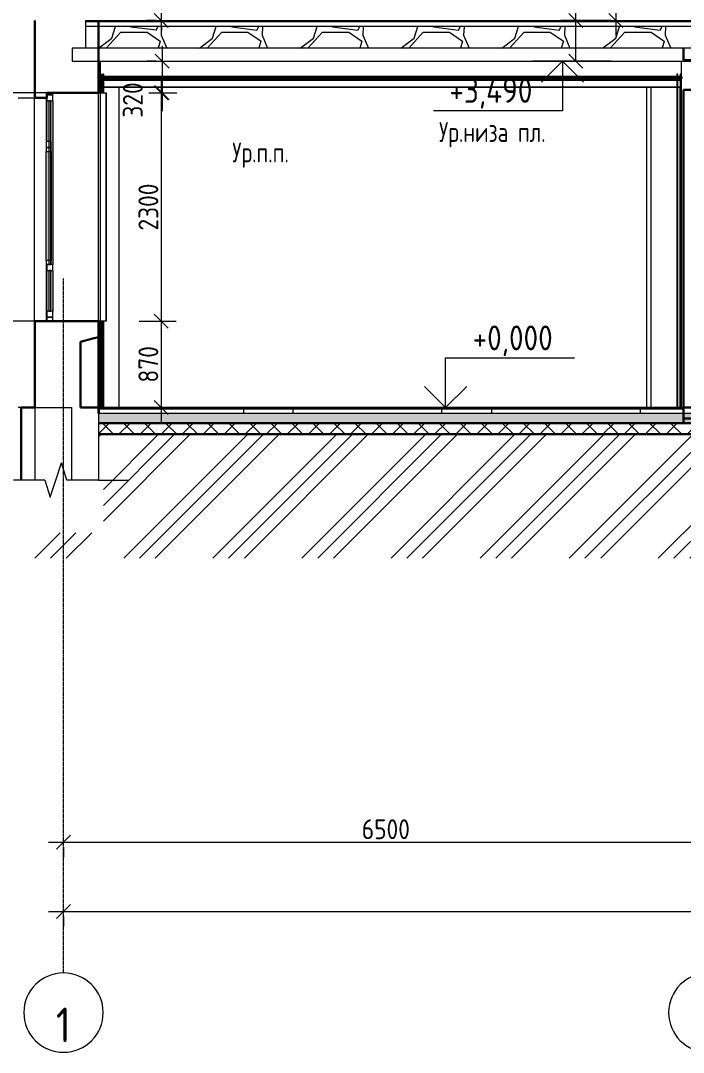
# Model space of a CAD drawing. Header units: millimetres. Extents: x -3929 to 624051, y 52832 to 514950.
# Drawn here: x 549916 to 556597, y 106248 to 116645 of the extents above; entities that cross this region are included whole.
import ezdxf

# ---------------------------------------------------------------- set-up
doc = ezdxf.new("R2010")
doc.units = ezdxf.units.MM
doc.linetypes.add('ADSK_Линия сетки', pattern=[25, 20, -2.5, 0, -2.5])
for name, color, linetype, lineweight in [('_ Окна', 7, 'Continuous', 9), ('Аннотация', 7, 'Continuous', 18), ('Каркас', 7, 'Continuous', 18), ('Окна', 7, 'Continuous', 9), ('Оси', 253, 'Continuous', 9), ('Отметки', 7, 'Continuous', 9), ('Перекрытие', 7, 'Continuous', 18), ('Потолки', 7, 'Continuous', 9), ('Размеры', 7, 'Continuous', 9), ('Стены внутренние', 7, 'Continuous', 18), ('Стены наружные', 7, 'Continuous', 18), ('Стены несущие', 7, 'Continuous', 30), ('Стены отделка', 7, 'Continuous', 30), ('Стены штриховка', 7, 'Continuous', 9), ('Узлы', 7, 'Continuous', 18), ('ШТРИХОВКА', 252, 'Continuous', 15)]:
    doc.layers.add(name, color=color, linetype=linetype, lineweight=lineweight)
doc.layers.add('Линии', color=7, linetype='Continuous', lineweight=9, true_color=0x00a600)
doc.styles.add('GOST Common', font='GOST_Common.ttf', dxfattribs={"width": 0.9, "height": 350})
doc.styles.add('GOST Common_1', font='GOST_Common.ttf', dxfattribs={"width": 0.9, "height": 250})
doc.styles.add('GOST Common_3', font='GOST_Common.ttf', dxfattribs={"width": 0.8, "height": 350})
doc.styles.add('GOST Common_4', font='GOST_Common.ttf', dxfattribs={"width": 0.9, "height": 200})
doc.dimstyles.new('ADSK_Основной_2_мм', dxfattribs={"dimscale": 304.8, "dimtxt": 201.142999, "dimasz": 0.463911, "dimexe": 0.492126, "dimexo": 0.492126, "dimgap": 0.098425, "dimtad": 1, "dimrnd": 0.01, "dimdsep": 46, "dimtxsty": 'GOST Common_4', "dimblk1": 'OBLIQUE', "dimblk2": 'OBLIQUE', "dimsah": 1, "dimcen": 0.09, "dimdle": 0.492126, "dimazin": 2, "dimtfac": 1, "dimtdec": 4, "dimtix": 1, "dimtmove": 0, "dimatfit": 3, "dimfxl": 1, "dimtvp": 1, "dimtolj": 1, "dimtzin": 0, "dimlwd": 20, "dimlwe": 20, "dimarcsym": 2})
doc.dimstyles.new('ADSK_Основной_2_мм_1', dxfattribs={"dimscale": 304.8, "dimtxt": 201.142999, "dimasz": 0.463911, "dimexe": 0.492126, "dimexo": 0.492126, "dimgap": 0.098425, "dimtad": 1, "dimrnd": 0.01, "dimdsep": 46, "dimtxsty": 'GOST Common_4', "dimblk1": 'OBLIQUE', "dimblk2": 'OBLIQUE', "dimsah": 1, "dimcen": 0.09, "dimdle": 0.492126, "dimazin": 2, "dimtfac": 1, "dimtdec": 4, "dimtix": 1, "dimtmove": 1, "dimatfit": 3, "dimfxl": 1, "dimtvp": 1, "dimtolj": 1, "dimtzin": 0, "dimlwd": 20, "dimlwe": 20, "dimarcsym": 2})
pattern_1 = [(0, (580790.93, 121145.93), (406.4, 101.6), [33.528, -271.272, 33.528, -271.272, -1625.6]), (0, (580790.93, 121145.93), (406.4, 101.6), [-609.6, 33.528, -576.072, 33.528, -271.272, -711.2]), (0, (580790.93, 121145.93), (406.4, 101.6), [-1524, 33.528, -169.672, 33.528, -474.472]), (120, (580943.33, 121196.73), (-291.18818, 301.15272), [33.528, -271.272, 33.528, -271.272, -1625.6]), (120, (580943.33, 121196.73), (-291.18818, 301.15272), [-609.6, 33.528, -576.072, 33.528, -271.272, -711.2]), (120, (580943.33, 121196.73), (-291.18818, 301.15272), [-1524, 33.528, -169.672, 33.528, -474.472]), (240, (580994.13, 121399.93), (-115.21182, -402.75272), [33.528, -271.272, 33.528, -271.272, -1625.6]), (240, (580994.13, 121399.93), (-115.21182, -402.75272), [-609.6, 33.528, -576.072, 33.528, -271.272, -711.2]), (240, (580994.13, 121399.93), (-115.21182, -402.75272), [-1524, 33.528, -169.672, 33.528, -474.472])]

# ---------------------------------------------------------------- blocks, each defined once
blk = doc.blocks.new('окно трехпол с фрамугой - 1800 и 1820х2300_h___нов_ ок15-V320-Разрез 1-1')
at = {"layer": 'Окна', "true_color": 0x383e42}
h = blk.add_hatch(color=250, dxfattribs=at)
h.paths.add_polyline_path([(-6668, 910), (-6669, 1440), (-6671, 1440), (-6671, 910)])
h.paths.add_polyline_path([(-6669, 970), (-6671, 970), (-6671, 1380), (-6669, 1380), (-6669, 1045)])
h.paths.add_polyline_path([(-6668, 2680), (-6668, 3120), (-6671, 3120), (-6671, 3090), (-6669, 3090), (-6668, 2680)])
h = blk.add_hatch(color=250, dxfattribs=at)
h.paths.add_polyline_path([(-6669, 970), (-6669, 1380), (-6671, 1380), (-6671, 970)])
h.paths.add_polyline_path([(-6669, 2680), (-6669, 3090), (-6671, 3090), (-6671, 2680)])
h = blk.add_hatch(color=250, dxfattribs=at)
h.paths.add_polyline_path([(-6668, 970), (-6648, 970), (-6648, 1380), (-6668, 1380), (-6668, 970)])
h.paths.add_polyline_path([(-6628, 970), (-6608, 970), (-6608, 1380), (-6628, 1380), (-6628, 1045)])
h.paths.add_polyline_path([(-6623, 1440), (-6608, 1440), (-6608, 3090), (-6628, 3090), (-6628, 2680), (-6623, 2680), (-6623, 2620), (-6623, 2619), (-6623, 1480)])
h.paths.add_polyline_path([(-6648, 2619), (-6648, 2620), (-6651, 2619)])
h.paths.add_polyline_path([(-6653, 2680), (-6648, 2680), (-6648, 3090), (-6668, 3090), (-6668, 2680), (-6660, 2680)])
blk.add_hatch(color=250, dxfattribs=at).paths.add_polyline_path([(-6671, 870), (-6668, 870), (-6668, 910), (-6671, 910), (-6671, 907)])
at = {"layer": '_ Окна'}
for p, q in [((-6608, 3170), (-6668, 3170)), ((-6668, 3170), (-6668, 3150)), ((-6668, 3150), (-6608, 3150)), ((-6608, 3150), (-6608, 3170)), ((-6628, 3090), (-6648, 3090)), ((-6648, 3090), (-6648, 1440)), ((-6628, 1440), (-6628, 3090)), ((-6648, 1440), (-6628, 1440)), ((-6628, 1380), (-6648, 1380)), ((-6648, 1380), (-6648, 970)), ((-6628, 970), (-6628, 1380)), ((-6648, 970), (-6628, 970)), ((-6608, 910), (-6668, 910)), ((-6668, 910), (-6668, 870)), ((-6668, 870), (-6608, 870)), ((-6608, 870), (-6608, 910))]:
    blk.add_line(p, q, dxfattribs=at)
at = {"layer": '_ Окна', "lineweight": 18}
for p, q in [((-6608, 3150), (-6668, 3150)), ((-6668, 3150), (-6668, 3090)), ((-6608, 3090), (-6608, 3150)), ((-6668, 3090), (-6608, 3090)), ((-6608, 1440), (-6668, 1440)), ((-6668, 1440), (-6668, 1380)), ((-6668, 1380), (-6608, 1380)), ((-6608, 1380), (-6608, 1440)), ((-6608, 970), (-6668, 970)), ((-6668, 970), (-6668, 910)), ((-6608, 910), (-6608, 970)), ((-6668, 910), (-6608, 910))]:
    blk.add_line(p, q, dxfattribs=at)
at = {"layer": 'Окна'}
for p, q in [((-6669, 3090), (-6671, 3090)), ((-6671, 3090), (-6671, 2680)), ((-6669, 2680), (-6669, 3090)), ((-6668, 3090), (-6668, 3090)), ((-6668, 2680), (-6668, 3090)), ((-6648, 3090), (-6648, 2680)), ((-6608, 3090), (-6608, 1440)), ((-6669, 1380), (-6671, 1380)), ((-6671, 1380), (-6671, 970)), ((-6669, 970), (-6669, 1380)), ((-6668, 970), (-6668, 1380)), ((-6668, 1380), (-6668, 1380)), ((-6648, 1380), (-6648, 970)), ((-6608, 1380), (-6608, 970)), ((-6671, 970), (-6669, 970)), ((-6668, 970), (-6668, 970)), ((-6668, 910), (-6671, 910)), ((-6668, 910), (-6671, 910))]:
    blk.add_line(p, q, dxfattribs=at)
blk = doc.blocks.new('Окна 132 - Окна 112-2566586-Разрез 1-1')
at = {"layer": 'Окна', "true_color": 0x383e42}
h = blk.add_hatch(color=250, dxfattribs=at)
h.paths.add_polyline_path([(-6660, 1480), (-6648, 1480), (-6648, 2579), (-6674, 2579), (-6674, 1480)])
h.paths.add_polyline_path([(-6628, 1480), (-6623, 1480), (-6623, 2579), (-6628, 2579), (-6628, 1618)])
at = {"layer": '_ Окна', "lineweight": 18}
for p, q in [((-6674, 2680), (-6674, 2620)), ((-6623, 2680), (-6674, 2680)), ((-6674, 2620), (-6623, 2620)), ((-6674, 2619), (-6674, 2579)), ((-6623, 2619), (-6674, 2619)), ((-6623, 2620), (-6623, 2680)), ((-6623, 2579), (-6623, 2619)), ((-6674, 2579), (-6623, 2579)), ((-6674, 1480), (-6674, 1440)), ((-6623, 1480), (-6674, 1480)), ((-6623, 1440), (-6623, 1480)), ((-6674, 1440), (-6623, 1440))]:
    blk.add_line(p, q, dxfattribs=at)
at = {"layer": 'Окна'}
for p, q in [((-6674, 1480), (-6674, 2579)), ((-6623, 2579), (-6623, 1480))]:
    blk.add_line(p, q, dxfattribs=at)
blk = doc.blocks.new('Ось сетки - Круг_Ø8 мм-8258-Разрез 1-1')
at = {"layer": 'Оси', "lineweight": 20}
for start, end in [(360, 180), (180, 360)]:
    blk.add_arc((0, -6098), 400, start, end, dxfattribs=at)
blk = doc.blocks.new('Высотные отметки - Стрелка вверх-12093-Разрез 1-1')
at = {"layer": 'Аннотация', "lineweight": 5}
for p, q in [((-8716, 340), (-10016, 340)), ((-8716, -160), (-8716, 340)), ((-8716, -160), (-8929, 52)), ((-8716, -160), (-8504, 52)), ((-8416, -160), (-9016, -160))]:
    blk.add_line(p, q, dxfattribs=at)
blk = doc.blocks.new('_Oblique')
at = {"color": 0, "linetype": 'ByBlock', "lineweight": -2}
blk.add_line((-0.5, -0.5), (0.5, 0.5), dxfattribs=at)
blk = doc.blocks.new('*D2816')
at = {"layer": 'Defpoints', "color": 0, "transparency": 16777216}
for p in [(551434, 116236), (551059, 115916), (551342, 115916)]:
    blk.add_point(p, dxfattribs=at)
at = {"layer": 'Размеры', "color": 0, "lineweight": 5, "transparency": 16777216}
for p, q in [((551342, 116386), (551342, 115916)), ((551284, 116236), (551192, 116236)), ((551209, 115916), (551492, 115916)), ((551342, 115916), (551342, 115731))]:
    blk.add_line(p, q, dxfattribs=at)
at = {"layer": 'Размеры', "color": 0, "lineweight": 5, "transparency": 16777216, "xscale": 141.4, "yscale": 141.4, "zscale": 141.4}
for p, rotation in [((551342, 116236), 90), ((551342, 115916), 270)]:
    blk.add_blockref('_Oblique', p, dxfattribs=dict(at, rotation=rotation))
at = {"layer": 'Размеры', "color": 0, "lineweight": 5, "transparency": 16777216, "insert": (550947, 115667), "char_height": 200, "width": 454.11, "attachment_point": 1, "rotation": 90, "line_spacing_factor": 1.022761, "style": 'GOST Common_4'}
blk.add_mtext('\\A1;320', dxfattribs=at)
blk = doc.blocks.new('*D2817')
at = {"layer": 'Defpoints', "color": 0, "transparency": 16777216}
for p in [(551059, 115916), (550961, 113616), (551334, 113616)]:
    blk.add_point(p, dxfattribs=at)
at = {"layer": 'Размеры', "color": 0, "lineweight": 5, "transparency": 16777216}
for p, q in [((551334, 116066), (551334, 113466)), ((551209, 115916), (551484, 115916)), ((551111, 113616), (551484, 113616))]:
    blk.add_line(p, q, dxfattribs=at)
at = {"layer": 'Размеры', "color": 0, "lineweight": 5, "transparency": 16777216, "xscale": 141.4, "yscale": 141.4, "zscale": 141.4}
for p, rotation in [((551334, 115916), 90), ((551334, 113616), 270)]:
    blk.add_blockref('_Oblique', p, dxfattribs=dict(at, rotation=rotation))
at = {"layer": 'Размеры', "color": 0, "lineweight": 5, "transparency": 16777216, "insert": (551204, 114766), "char_height": 200, "width": 605.47, "attachment_point": 5, "rotation": 90, "style": 'GOST Common_4'}
blk.add_mtext('\\A1;2300', dxfattribs=at)
blk = doc.blocks.new('*D2818')
at = {"layer": 'Defpoints', "color": 0, "transparency": 16777216}
for p in [(550961, 113616), (551334, 112746), (551434, 112746)]:
    blk.add_point(p, dxfattribs=at)
at = {"layer": 'Размеры', "color": 0, "lineweight": 5, "transparency": 16777216}
for p, q in [((551334, 113766), (551334, 112596)), ((551111, 113616), (551484, 113616)), ((551284, 112746), (551184, 112746))]:
    blk.add_line(p, q, dxfattribs=at)
at = {"layer": 'Размеры', "color": 0, "lineweight": 5, "transparency": 16777216, "xscale": 141.4, "yscale": 141.4, "zscale": 141.4}
for p, rotation in [((551334, 113616), 90), ((551334, 112746), 270)]:
    blk.add_blockref('_Oblique', p, dxfattribs=dict(at, rotation=rotation))
at = {"layer": 'Размеры', "color": 0, "lineweight": 5, "transparency": 16777216, "insert": (551204, 113181), "char_height": 200, "width": 454.11, "attachment_point": 5, "rotation": 90, "style": 'GOST Common_4'}
blk.add_mtext('\\A1;870', dxfattribs=at)
blk = doc.blocks.new('*D2821')
at = {"layer": 'Defpoints', "color": 0, "transparency": 16777216}
for p in [(551059, 117516), (551334, 116646), (551434, 116646)]:
    blk.add_point(p, dxfattribs=at)
at = {"layer": 'Размеры', "color": 0, "lineweight": 5, "transparency": 16777216}
for p, q in [((551334, 117666), (551334, 116496)), ((551209, 117516), (551484, 117516)), ((551284, 116646), (551184, 116646))]:
    blk.add_line(p, q, dxfattribs=at)
at = {"layer": 'Размеры', "color": 0, "lineweight": 5, "transparency": 16777216, "xscale": 141.4, "yscale": 141.4, "zscale": 141.4}
for p, rotation in [((551334, 117516), 90), ((551334, 116646), 270)]:
    blk.add_blockref('_Oblique', p, dxfattribs=dict(at, rotation=rotation))
at = {"layer": 'Размеры', "color": 0, "lineweight": 5, "transparency": 16777216, "insert": (551204, 117081), "char_height": 200, "width": 454.11, "attachment_point": 5, "rotation": 90, "style": 'GOST Common_4'}
blk.add_mtext('\\A1;870', dxfattribs=at)
blk = doc.blocks.new('Высотные отметки - Стрелка вниз-12094-Разрез 1-1')
at = {"layer": 'Аннотация', "lineweight": 5}
for p, q in [((-1156, 15420), (-1756, 15420)), ((-1456, 15420), (-1668, 15208)), ((-1456, 15420), (-1456, 14920)), ((-1456, 15420), (-1244, 15208)), ((-1456, 14920), (-2756, 14920))]:
    blk.add_line(p, q, dxfattribs=at)
blk = doc.blocks.new('*D2828')
at = {"layer": 'Defpoints', "color": 0, "transparency": 16777216}
for p in [(550348, 108466), (556848, 108466), (556848, 108366)]:
    blk.add_point(p, dxfattribs=at)
at = {"layer": 'Размеры', "color": 0, "lineweight": 5, "transparency": 16777216}
for p, q in [((550198, 108366), (556998, 108366)), ((550348, 108316), (550348, 108216)), ((556848, 108316), (556848, 108216))]:
    blk.add_line(p, q, dxfattribs=at)
at = {"layer": 'Размеры', "color": 0, "lineweight": 5, "transparency": 16777216, "xscale": 141.4, "yscale": 141.4, "zscale": 141.4, "rotation": 180}
blk.add_blockref('_Oblique', (550348, 108366), dxfattribs=at)
at = {"layer": 'Размеры', "color": 0, "lineweight": 5, "transparency": 16777216, "xscale": 141.4, "yscale": 141.4, "zscale": 141.4}
blk.add_blockref('_Oblique', (556848, 108366), dxfattribs=at)
at = {"layer": 'Размеры', "color": 0, "lineweight": 5, "transparency": 16777216, "insert": (553598, 108496), "char_height": 200, "width": 605.47, "attachment_point": 5, "style": 'GOST Common_4'}
blk.add_mtext('\\A1;6500', dxfattribs=at)
blk = doc.blocks.new('*D2839')
at = {"layer": 'Defpoints', "color": 0, "transparency": 16777216}
for p in [(550348, 107766), (612198, 107766), (612198, 107666)]:
    blk.add_point(p, dxfattribs=at)
at = {"layer": 'Размеры', "color": 0, "lineweight": 5, "transparency": 16777216}
for p, q in [((550198, 107666), (612348, 107666)), ((550348, 107616), (550348, 107516)), ((612198, 107616), (612198, 107516))]:
    blk.add_line(p, q, dxfattribs=at)
at = {"layer": 'Размеры', "color": 0, "lineweight": 5, "transparency": 16777216, "xscale": 141.4, "yscale": 141.4, "zscale": 141.4, "rotation": 180}
blk.add_blockref('_Oblique', (550348, 107666), dxfattribs=at)
at = {"layer": 'Размеры', "color": 0, "lineweight": 5, "transparency": 16777216, "xscale": 141.4, "yscale": 141.4, "zscale": 141.4}
blk.add_blockref('_Oblique', (612198, 107666), dxfattribs=at)
at = {"layer": 'Размеры', "color": 0, "lineweight": 5, "transparency": 16777216, "insert": (581273, 107796), "char_height": 200, "width": 711.84, "attachment_point": 5, "style": 'GOST Common_4'}
blk.add_mtext('\\A1;61850', dxfattribs=at)
blk = doc.blocks.new('*D2846')
at = {"layer": 'Defpoints', "color": 0, "transparency": 16777216}
for p in [(556016, 120216), (555916, 116646), (556016, 116646)]:
    blk.add_point(p, dxfattribs=at)
at = {"layer": 'Размеры', "color": 0, "lineweight": 5, "transparency": 16777216}
for p, q in [((555916, 120366), (555916, 116496)), ((555866, 120216), (555766, 120216)), ((555866, 116646), (555766, 116646))]:
    blk.add_line(p, q, dxfattribs=at)
at = {"layer": 'Размеры', "color": 0, "lineweight": 5, "transparency": 16777216, "xscale": 141.4, "yscale": 141.4, "zscale": 141.4}
for p, rotation in [((555916, 120216), 90), ((555916, 116646), 270)]:
    blk.add_blockref('_Oblique', p, dxfattribs=dict(at, rotation=rotation))
at = {"layer": 'Размеры', "color": 0, "lineweight": 5, "transparency": 16777216, "insert": (555786, 118431), "char_height": 200, "width": 605.47, "attachment_point": 5, "rotation": 90, "style": 'GOST Common_4'}
blk.add_mtext('\\A1;3570', dxfattribs=at)
blk = doc.blocks.new('*D2847')
at = {"layer": 'Defpoints', "color": 0, "transparency": 16777216}
for p in [(556016, 116646), (555513, 116236), (556016, 116236)]:
    blk.add_point(p, dxfattribs=at)
at = {"layer": 'Размеры', "color": 0, "lineweight": 5, "transparency": 16777216}
for p, q in [((555513, 116646), (555513, 117005)), ((555513, 116236), (555513, 116796)), ((555866, 116646), (555363, 116646)), ((555866, 116236), (555363, 116236))]:
    blk.add_line(p, q, dxfattribs=at)
at = {"layer": 'Размеры', "color": 0, "lineweight": 5, "transparency": 16777216, "xscale": 141.4, "yscale": 141.4, "zscale": 141.4}
for p, rotation in [((555513, 116646), 90), ((555513, 116236), 270)]:
    blk.add_blockref('_Oblique', p, dxfattribs=dict(at, rotation=rotation))
at = {"layer": 'Размеры', "color": 0, "lineweight": 5, "transparency": 16777216, "insert": (555624, 116953), "char_height": 200, "width": 429.56, "attachment_point": 1, "rotation": 90, "line_spacing_factor": 1.022761, "style": 'GOST Common_4'}
blk.add_mtext('\\A1;410', dxfattribs=at)

msp = doc.modelspace()

# ---------------------------------------------------------------- hatches: boundary and pattern name
at = {"layer": 'Узлы', "lineweight": 5}
h = msp.add_hatch(dxfattribs=at)
h.set_pattern_fill('FP_45', color=252, style=0, pattern_type=2)
h.set_pattern_definition([(45, (580790.93, 121145.93), (-449.013, 449.013), []), (45, (580949.7, 121145.93), (0, 898.026), []), (45, (580632.2, 121145.93), (0, 898.026), [])])
h.paths.add_polyline_path([(601561.152, 109017.489), (605414.902, 109017.489), (605414.902, 109237.47), (605530.676, 109237.47), (605530.676, 112535.933), (605528.818, 112535.913), (605528.818, 112475.933), (550708.754, 112475.933), (550708.754, 112535.933), (550700.492, 112535.933), (550700.492, 112014.22), (550750.492, 112014.22), (550750.492, 111483.731), (549793.123, 111483.731), (549793.123, 112014.22), (549908.896, 112014.22), (549908.896, 112475.471), (548233.206, 112475.471), (548233.206, 111226.174), (601561.152, 111226.174), (601561.152, 109113.133)])
h.paths.add_polyline_path([(608730.374, 109017.489), (611747.305, 109017.489), (611747.305, 109237.47), (611863.079, 109237.47), (611863.079, 109345.933), (606070.676, 109345.933), (606070.676, 109237.47), (606160.975, 109237.47), (606160.975, 109017.489), (608688.727, 109017.489)])
h.paths.add_polyline_path([(613945.696, 109017.489), (614308.896, 109017.489), (614308.896, 111595.624), (613648.896, 111595.624), (613648.896, 110145.933), (612363.896, 110145.933), (612363.896, 109237.47), (612493.378, 109237.47), (612493.378, 109017.489), (612902.631, 109017.489)])
h = msp.add_hatch(dxfattribs=at)
h.set_pattern_fill('FP_27', color=256, style=0, pattern_type=2)
h.set_pattern_definition([(45, (580790.93, 121145.93), (-106.066, 106.066), []), (135, (580790.93, 121145.93), (-106.066, -106.066), [])])
h.paths.add_polyline_path([(580828.401, 112475.933), (605528.818, 112475.933), (605528.818, 112587.935), (550708.754, 112587.935), (550708.754, 112475.933), (580567.635, 112475.933)])
at = {"layer": 'ШТРИХОВКА'}
h = msp.add_hatch(dxfattribs=at)
h.set_pattern_fill('FP_29', color=252, style=0, pattern_type=2)
h.set_pattern_definition(pattern_1)
h.paths.add_polyline_path([(556577.154, 116630.933), (556705.248, 116630.933), (556705.248, 116640.933), (550571.7, 116640.933), (550571.7, 116630.933), (556446.771, 116630.933)])
h = msp.add_hatch(dxfattribs=at)
h.set_pattern_fill('FP_38', color=252, style=0, pattern_type=2)
h.set_pattern_definition([(228.013, (581522.45, 122161.93), (-8127.96659, -9144.02968), [136.69, -13532.193]), (184.97, (581431.013, 122060.333), (12191.995474, 1016.05502), [234.562, -23221.62]), (132.51, (581197.333, 122040.01), (10159.91241, -11176.07977), [165.393, -16373.89]), (267.274, (580801.093, 121786.013), (1015.889526, 20320.00577), [213.602, -21146.575]), (292.834, (580790.933, 121572.653), (-5080.074175, 12191.97012), [209.453, -20735.923]), (357.274, (580872.213, 121379.613), (-20320.00577, 1015.889526), [213.602, -21146.575]), (37.694, (581085.573, 121369.453), (-13208.042725, -10159.944606), [282.477, -27965.247]), (72.255, (581309.093, 121542.173), (7112.12749, 22351.9589), [266.688, -26402.102]), (121.43, (581390.373, 121796.173), (-8128.10005, 13207.93827), [214.325, -21218.218]), (175.236, (581278.61, 121979.05), (11175.99406, -1016.06972), [244.685, -11989.575]), (222.397, (581034.773, 121999.373), (-12192.085586, -11175.907293), [316.431, -31326.709]), (138.814, (581806.93, 121775.85), (-7111.99222, 6096.00977), [108.002, -10692.226]), (171.469, (581725.653, 121846.973), (13207.991535, -2032.05404), [205.473, -20341.855]), (225, (581522.45, 121877.45), (1e-13, -1016), [143.684, -1293.157]), (203.199, (581451.33, 121999.37), (5079.98556, 2032.0367), [77.377, -7660.25]), (291.801, (581380.21, 121968.9), (-1015.9787, 3048.0072), [109.426, -5361.9]), (30.964, (581420.85, 121867.3), (3047.9913, 2032.0134), [177.728, -5746.52]), (161.565, (581573.25, 121958.73), (2031.999, -1016.0024), [128.515, -3084.36]), (16.39, (580790.933, 121968.89), (10159.97517, 3048.08119), [180.035, -17823.53]), (70.346, (580963.65, 122019.69), (-4064.03389, -11175.98797), [151.04, -14952.887]), (293.199, (581573.25, 122161.93), (-2032.0367, 5079.98556), [154.752, -7582.873]), (343.61, (581634.213, 122019.69), (-10159.97517, 3048.08119), [180.035, -17823.53]), (339.444, (580790.93, 121338.97), (-5080.0015, 2031.99615), [173.614, -8507.094]), (294.775, (580953.49, 121278.01), (-5079.97321, 11176.01259), [145.47, -14401.437]), (66.801, (581583.41, 121145.93), (2032.0367, 5079.98556), [154.752, -7582.873]), (17.354, (581644.373, 121288.17), (-13208.00149, -4063.99474), [170.313, -16860.95]), (69.444, (581085.57, 121145.93), (-2031.99615, -5080.0015), [86.807, -8593.9]), (101.31, (581522.45, 121145.93), (-1016.0048, 4063.999), [51.806, -5128.797]), (165.964, (581512.3, 121196.73), (3048.0036, -1015.9877), [209.453, -3979.62]), (186.009, (581309.093, 121247.53), (10159.99987, 1015.99979), [194.107, -19216.546]), (303.69, (581420.85, 121775.85), (-1015.9976, 2032.0017), [146.53, -3516.71]), (353.157, (581502.133, 121653.933), (17271.99206, -2032.068835), [255.823, -25326.404]), (60.945, (581756.13, 121623.45), (-4064.04974, -7111.97225), [104.603, -10355.757]), (90, (581806.9, 121714.9), (-1016, 1016), [60.96, -955.04]), (120.256, (581288.77, 121278.01), (4063.94492, -7112.03103), [141.147, -13973.576]), (48.013, (581217.65, 121399.93), (8127.96659, 9144.02968), [273.377, -13395.505]), (0, (581400.5, 121603.1), (1016, 1016), [264.16, -751.84]), (325.305, (581664.69, 121603.13), (-10160.01873, 7111.97318), [160.644, -15903.726]), (254.055, (581796.77, 121511.69), (-1015.9713, -4064.0072), [147.932, -7248.66]), (207.646, (581756.133, 121369.453), (-19303.995784, -10160.00796), [240.858, -23844.986]), (175.426, (581542.773, 121257.693), (-13207.99929, 1016.01778), [254.812, -25226.339])])
h.paths.add_polyline_path([(550571.7, 116365.933), (556705.248, 116365.933), (556705.248, 116585.933), (550571.7, 116585.933), (550571.7, 116464.589)])
h = msp.add_hatch(dxfattribs=at)
h.set_pattern_fill('FP_29', color=252, style=0, pattern_type=2)
h.set_pattern_definition(pattern_1)
h.paths.add_polyline_path([(551361.832, 112730.933), (552161.601, 112730.933), (552161.601, 112740.933), (550706.893, 112740.933), (550706.893, 112730.933), (551101.066, 112730.933)])
h.paths.add_polyline_path([(554661.601, 112730.933), (554661.601, 112740.933), (554161.601, 112740.933), (554161.601, 112730.933), (554491.025, 112730.933)])
h = msp.add_hatch(dxfattribs=at)
h.set_pattern_fill('FP_29', color=252, style=0, pattern_type=2)
h.set_pattern_definition(pattern_1)
h.paths.add_polyline_path([(554661.601, 112730.933), (556161.601, 112730.933), (556161.601, 112740.933), (554661.601, 112740.933)])
h.paths.add_polyline_path([(552404.897, 112730.933), (552661.601, 112730.933), (552661.601, 112740.933), (552161.601, 112740.933), (552161.601, 112730.933)])
h = msp.add_hatch(dxfattribs=at)
h.set_pattern_fill('FP_29', color=252, style=0, pattern_type=2)
h.set_pattern_definition(pattern_1)
h.paths.add_polyline_path([(556186.005, 112730.933), (556597.237, 112730.933), (556597.237, 112740.933), (556161.601, 112740.933), (556161.601, 112730.933)])
h.paths.add_polyline_path([(553447.961, 112730.933), (554161.601, 112730.933), (554161.601, 112740.933), (552661.601, 112740.933), (552661.601, 112730.933)])
h = msp.add_hatch(dxfattribs=at)
h.set_pattern_fill('FP_29', color=252, style=0, pattern_type=2)
h.set_pattern_definition(pattern_1)
h.paths.add_polyline_path([(550700.492, 112535.933), (550708.754, 112535.933), (550708.754, 112587.935), (605528.818, 112587.935), (605528.818, 112535.933), (605597.367, 112536.65), (605597.367, 112685.933), (550700.492, 112685.933), (550700.492, 112644.64)])

# ---------------------------------------------------------------- linework, layer by layer
at = {"layer": 'Аннотация'}
for p, q in [((550271.807, 112014.22), (550326.807, 112187.425)), ((550381.807, 112014.22), (550326.807, 112187.425)), ((550381.807, 112014.22), (550326.807, 112187.425)), ((550159.19, 112014.22), (549843.123, 112014.22)), ((550159.19, 112014.22), (550215.498, 111840.919)), ((550159.19, 112014.22), (550215.498, 111840.919)), ((550215.498, 111840.919), (550271.807, 112014.22)), ((550215.498, 111840.919), (550271.807, 112014.22)), ((550700.492, 112014.22), (550381.807, 112014.22)), ((550700.492, 112014.22), (551000.492, 112014.22))]:
    msp.add_line(p, q, dxfattribs=at)
at = {"layer": 'Каркас'}
for p, q in [((550732.492, 115975.933), (550746.493, 115975.933)), ((550756.493, 115975.933), (556532.262, 115975.933)), ((556542.262, 115975.933), (556565.262, 115975.933))]:
    msp.add_line(p, q, dxfattribs=at)
at = {"layer": 'Линии', "color": 7, "lineweight": 30}
for p, q in [((550642.484, 113439.746), (550520.44, 113407.045)), ((550700.44, 113455.275), (550642.484, 113439.746)), ((550520.44, 113407.045), (550520.44, 112745.933)), ((550520.44, 112745.933), (550700.44, 112745.933)), ((605528.818, 112587.935), (550708.754, 112587.935)), ((550708.754, 112475.933), (605528.818, 112475.933))]:
    msp.add_line(p, q, dxfattribs=at)
at = {"layer": 'Линии', "color": 7}
for p, q in [((550700.44, 112745.933), (550700.44, 113455.275)), ((550708.754, 112535.933), (550700.492, 112535.933)), ((550700.492, 112535.933), (550700.492, 112014.22))]:
    msp.add_line(p, q, dxfattribs=at)
at = {"layer": 'Оси', "linetype": 'ADSK_Линия сетки'}
msp.add_line((550347.926, 107047.558), (550347.926, 114047.305), dxfattribs=at)
at = {"layer": 'Отметки', "lineweight": 5}
for p, q in [((555738.555, 116235.933), (555378.461, 116235.933)), ((550505.006, 115915.933), (548709.754, 115915.933)), ((550498.048, 113615.933), (548716.713, 113615.933)), ((552661.601, 112745.933), (554201.436, 112745.933))]:
    msp.add_line(p, q, dxfattribs=at)
at = {"layer": 'Перекрытие'}
for p, q in [((550571.7, 116645.933), (550571.7, 116643.383)), ((611938.475, 116640.933), (550571.7, 116640.933)), ((611938.475, 116630.933), (550571.7, 116630.933)), ((611938.475, 116585.933), (550571.7, 116585.933)), ((556577.154, 112745.933), (550706.893, 112745.933)), ((550706.893, 112745.933), (550706.893, 112743.383)), ((556597.237, 112740.933), (550706.893, 112740.933)), ((556597.237, 112730.933), (550706.893, 112730.933)), ((552161.601, 112743.383), (552161.601, 112745.933)), ((552661.601, 112743.383), (552661.601, 112745.933)), ((554161.601, 112745.933), (554161.601, 112743.383)), ((554661.601, 112743.383), (554661.601, 112745.933)), ((556161.601, 112743.383), (556161.601, 112745.933))]:
    msp.add_line(p, q, dxfattribs=at)
at = {"layer": 'Перекрытие', "lineweight": 20}
for p, q in [((611938.475, 116643.383), (550571.7, 116643.383)), ((550571.7, 116643.383), (550571.7, 116365.933)), ((556806.349, 116365.933), (550434.6, 116365.933)), ((550434.6, 116365.933), (550434.6, 116235.933)), ((550434.6, 116235.933), (556806.349, 116235.933)), ((550706.893, 112743.383), (550706.893, 112685.933)), ((556597.237, 112743.383), (550706.893, 112743.383)), ((552161.601, 112743.383), (552161.601, 112685.933)), ((552661.601, 112743.383), (552661.601, 112685.933)), ((554161.601, 112685.933), (554161.601, 112743.383)), ((554661.601, 112743.383), (554661.601, 112685.933)), ((556161.601, 112743.383), (556161.601, 112685.933)), ((605597.367, 112685.933), (550700.492, 112685.933)), ((550700.492, 112685.933), (550700.492, 112535.933))]:
    msp.add_line(p, q, dxfattribs=at)
at = {"layer": 'Потолки', "lineweight": 30}
for p, q in [((556577.262, 116077.933), (550720.492, 116077.933)), ((550720.492, 116077.933), (550720.492, 116061.933)), ((556577.262, 116061.933), (550720.492, 116061.933)), ((556577.262, 116061.933), (556577.262, 116077.933))]:
    msp.add_line(p, q, dxfattribs=at)
at = {"layer": 'Потолки', "lineweight": 18}
for p, q in [((550720.492, 116061.933), (550720.492, 116045.933)), ((550720.492, 116045.933), (556577.262, 116045.933))]:
    msp.add_line(p, q, dxfattribs=at)
at = {"layer": 'Потолки'}
for p, q in [((550732.492, 116082.933), (550746.493, 116082.933)), ((550756.493, 116082.933), (556532.262, 116082.933)), ((556542.262, 116082.933), (556565.262, 116082.933)), ((550732.492, 115975.933), (550746.493, 115975.933)), ((550746.493, 115970.933), (550732.492, 115970.933)), ((550756.493, 115975.933), (556532.262, 115975.933)), ((556532.262, 115970.933), (550756.493, 115970.933)), ((556542.262, 115975.933), (556565.262, 115975.933)), ((556565.262, 115970.933), (556542.262, 115970.933))]:
    msp.add_line(p, q, dxfattribs=at)
at = {"layer": 'Стены внутренние'}
for p, q in [((550743.271, 115915.933), (550743.271, 115970.933)), ((550907.03, 115970.933), (550907.03, 112745.933)), ((556228.73, 112745.933), (556228.73, 115970.933)), ((556272.524, 112745.933), (556272.524, 115970.933)), ((556531.32, 115970.933), (556531.32, 112745.933)), ((556564.32, 112745.933), (556564.32, 115970.933)), ((550057.446, 113615.933), (550057.446, 115865.933)), ((550177.444, 115425.933), (550177.444, 115865.933)), ((550697.06, 115915.933), (550697.06, 113615.933)), ((550717.06, 115915.933), (550717.06, 113615.933)), ((550743.271, 115915.933), (550746.493, 115915.933)), ((550756.493, 115915.933), (550777.333, 115915.933)), ((550777.271, 113615.933), (550777.271, 115915.933)), ((550777.333, 115915.933), (550777.333, 113615.933)), ((550177.444, 113615.933), (550177.444, 114185.933)), ((550743.271, 112745.933), (550743.271, 113615.933)), ((550746.493, 113615.933), (550743.271, 113615.933)), ((550777.333, 113615.933), (550756.493, 113615.933))]:
    msp.add_line(p, q, dxfattribs=at)
at = {"layer": 'Стены внутренние', "color": 8, "true_color": 0x7f7f7f}
for p, q in [((550061.801, 112745.933), (550430.572, 112745.933)), ((550430.572, 112745.933), (550430.572, 112014.22))]:
    msp.add_line(p, q, dxfattribs=at)
at = {"layer": 'Стены наружные'}
for p, q in [((550732.492, 115915.933), (550743.271, 115915.933)), ((550777.059, 115915.933), (550777.059, 113615.933)), ((550777.128, 115915.933), (550777.128, 113615.933)), ((550743.271, 113615.933), (550732.492, 113615.933))]:
    msp.add_line(p, q, dxfattribs=at)
at = {"layer": 'Стены несущие', "lineweight": 30}
for p, q in [((550060.479, 116645.933), (550060.479, 115865.933)), ((550700.492, 116645.933), (550700.492, 115915.933)), ((556597.237, 116365.933), (556597.237, 116245.933)), ((556597.237, 116245.933), (556977.237, 116245.933)), ((556977.237, 115945.933), (556597.237, 115945.933)), ((556597.237, 115945.933), (556597.237, 112587.935)), ((550060.479, 115865.933), (550180.482, 115865.933)), ((550180.482, 115865.933), (550180.482, 115915.933)), ((550180.482, 115915.933), (550700.492, 115915.933)), ((550700.492, 113615.933), (550060.479, 113615.933)), ((550060.479, 113615.933), (550060.479, 112745.933)), ((550700.492, 113615.933), (550700.492, 112685.933)), ((550060.479, 112745.933), (549920.572, 112745.933)), ((549920.572, 112745.933), (549920.572, 112014.22)), ((556977.237, 112745.933), (556597.237, 112745.933)), ((556597.237, 112635.933), (556977.237, 112635.933))]:
    msp.add_line(p, q, dxfattribs=at)
at = {"layer": 'Стены отделка', "lineweight": 18}
for p, q in [((550720.492, 116105.933), (550720.492, 116235.933)), ((556577.262, 112745.933), (556577.262, 116235.933)), ((550732.492, 116105.933), (550720.492, 116105.933)), ((550732.492, 115915.933), (550732.492, 116105.933)), ((550746.493, 116105.933), (550746.493, 115915.933)), ((550756.493, 116105.933), (550746.493, 116105.933)), ((550756.493, 115915.933), (550756.493, 116105.933)), ((556542.262, 116105.933), (556532.262, 116105.933)), ((556532.262, 116105.933), (556532.262, 112745.933)), ((556542.262, 112745.933), (556542.262, 116105.933)), ((556577.262, 116105.933), (556565.262, 116105.933)), ((556565.262, 116105.933), (556565.262, 112745.933)), ((549890.476, 115865.933), (550060.479, 115865.933)), ((550700.492, 115915.933), (550732.492, 115915.933)), ((550746.493, 115915.933), (550756.493, 115915.933)), ((550060.479, 113615.933), (549890.476, 113615.933)), ((550732.492, 113615.933), (550700.492, 113615.933)), ((550732.492, 112745.933), (550732.492, 113615.933)), ((550746.493, 113615.933), (550746.493, 112745.933)), ((550756.493, 113615.933), (550746.493, 113615.933)), ((550756.493, 112745.933), (550756.493, 113615.933)), ((550061.801, 112745.933), (549890.476, 112745.933)), ((550061.801, 112014.22), (550061.801, 112745.933)), ((550700.492, 112745.933), (550706.893, 112745.933)), ((556532.262, 112745.933), (556542.262, 112745.933)), ((556577.154, 112745.933), (556597.237, 112745.933))]:
    msp.add_line(p, q, dxfattribs=at)
at = {"layer": 'Стены штриховка'}
for p, q in [((550720.492, 115915.933), (550720.492, 116105.933)), ((550730.492, 116105.933), (550730.492, 115915.933)), ((556567.262, 112745.933), (556567.262, 116105.933)), ((550720.492, 112745.933), (550720.492, 113615.933)), ((550730.492, 113615.933), (550730.492, 112745.933))]:
    msp.add_line(p, q, dxfattribs=at)

# ---------------------------------------------------------------- block references
at = {"layer": 'Окна'}
for name in ['окно трехпол с фрамугой - 1800 и 1820х2300_h___нов_ ок15-V320-Разрез 1-1', 'Окна 132 - Окна 112-2566586-Разрез 1-1']:
    msp.add_blockref(name, (556848.36, 112745.933), dxfattribs=at)
at = {"layer": 'Оси', "lineweight": 20}
for p in [(550348.36, 112745.933), (556848.36, 112745.933)]:
    msp.add_blockref('Ось сетки - Круг_Ø8 мм-8258-Разрез 1-1', p, dxfattribs=at)
at = {"layer": 'Отметки', "lineweight": 20}
msp.add_blockref('Высотные отметки - Стрелка вниз-12094-Разрез 1-1', (556834.354, 100815.933), dxfattribs=at)
at = {"layer": 'Отметки', "lineweight": 5, "extrusion": (0, 0, -1)}
msp.add_blockref('Высотные отметки - Стрелка вверх-12093-Разрез 1-1', (-545484.948, 112905.933), dxfattribs=at)

# ---------------------------------------------------------------- texts
at = {"layer": 'Аннотация', "lineweight": 9, "insert": (552049.925, 115416.355), "char_height": 200, "width": 715.383, "attachment_point": 1, "line_spacing_factor": 1.022766, "style": 'GOST Common_3', "bg_fill": 2}
msp.add_mtext('\\pxt1.8,3.6,5.4,7.2,9,10.8,12.6,14.4,16.2,18,19.8,21.6,23.4,25.2,27,28.8,30.6,32.4,34.2,36,37.8,39.6,41.4,43.2,45,46.8,48.6,50.4,52.2,54,55.8,57.6;{Ур.п.п.}', dxfattribs=at)
at = {"layer": 'Оси', "insert": (550347.095, 106524.653), "char_height": 350, "width": 161.1, "attachment_point": 5, "line_spacing_factor": 1.022766, "style": 'GOST Common'}
msp.add_mtext('\\pxqc,t0.25714,0.51429,0.77143,1.02857,1.28571,1.54286,1.8,2.05714,2.31429,2.57143,2.82857,3.08571,3.34286,3.6,3.85714,4.11429,4.37143,4.62857,4.88571,5.14286,5.4,5.65714,5.91429,6.17143,6.42857,6.68571,6.94286,7.2,7.45714,7.71429,7.97143,8.22857;{1}', dxfattribs=at)
at = {"layer": 'Отметки', "lineweight": 20, "char_height": 250, "attachment_point": 1, "line_spacing_factor": 1.022761, "style": 'GOST Common_1'}
for s, insert, width in [('+3,490', (554238.471, 116066.489), 1055.97624), ('+0,000', (554472.76, 113572.64), 1028.82257)]:
    msp.add_mtext(s, dxfattribs=dict(at, insert=insert, width=width))

# ---------------------------------------------------------------- dimensions: what is measured, and where the dimension line sits
at = {"layer": 'Размеры', "lineweight": 5}
for base, p1, p2, override, picture, middle in [((555915.528, 116645.933), (556015.513, 120215.933), (556015.513, 116645.933), {"dimpost": '<>', "dimfxl": 3570, "dimlwd": 5, "dimlwe": 5}, '*D2846', (555785.528, 118430.933)), ((551334.423, 116645.933), (551058.943, 117515.933), (551434.408, 116645.933), {"dimpost": '<>', "dimfxl": 947.562202, "dimlwd": 5, "dimlwe": 5}, '*D2821', (551204.423, 117080.933)), ((551334.423, 113615.933), (551058.943, 115915.933), (550961.411, 113615.933), {"dimpost": '<>', "dimfxl": 2302.067005, "dimlwd": 5, "dimlwe": 5}, '*D2817', (551204.423, 114765.933)), ((551334.423, 112745.933), (550961.411, 113615.933), (551434.408, 112745.933), {"dimpost": '<>', "dimfxl": 990.265821, "dimlwd": 5, "dimlwe": 5}, '*D2818', (551204.423, 113180.933))]:
    dim = msp.add_linear_dim(base=base, p1=p1, p2=p2, angle=90, dimstyle='ADSK_Основной_2_мм_1', override=override, dxfattribs=at)
    dim.commit()
    dim.dimension.update_dxf_attribs({"geometry": picture, "text_midpoint": middle})
for base, p1, p2, override, picture, middle in [((555513.21, 116235.933), (556015.513, 116645.933), (556015.513, 116235.933), {"dimpost": '<>', "dimfxl": 410, "dimlwd": 5, "dimlwe": 5}, '*D2847', (555757.496, 117004.776)), ((551341.543, 115915.933), (551434.408, 116235.933), (551058.943, 115915.933), {"dimpost": '<>', "dimfxl": 493.329632, "dimlwd": 5, "dimlwe": 5}, '*D2816', (551080.115, 115731.182))]:
    dim = msp.add_linear_dim(base=base, p1=p1, p2=p2, angle=90, dimstyle='ADSK_Основной_2_мм', override=override, dxfattribs=at)
    dim.commit()
    dim.dimension.update_dxf_attribs({"geometry": picture, "text_midpoint": middle, "dimtype": 160, "text_rotation": 90})
for base, p1, p2, override, picture, middle in [((556847.926, 108366.147), (550347.926, 108466.132), (556847.926, 108466.132), {"dimpost": '<>', "dimfxl": 6500, "dimlwd": 5, "dimlwe": 5}, '*D2828', (553597.926, 108496.147)), ((612197.926, 107666.147), (550347.926, 107766.132), (612197.926, 107766.132), {"dimpost": '<>', "dimfxl": 61850, "dimlwd": 5, "dimlwe": 5}, '*D2839', (581272.926, 107796.147))]:
    dim = msp.add_linear_dim(base=base, p1=p1, p2=p2, dimstyle='ADSK_Основной_2_мм_1', override=override, dxfattribs=at)
    dim.commit()
    dim.dimension.update_dxf_attribs({"geometry": picture, "text_midpoint": middle})

# ---------------------------------------------------------------- next in the draw order: texts
at = {"layer": 'Аннотация', "lineweight": 9, "insert": (554134.388, 115622.042), "char_height": 200, "width": 1257.147, "attachment_point": 1, "line_spacing_factor": 1.022766, "style": 'GOST Common_3', "bg_fill": 2}
msp.add_mtext('\\pxt1.8,3.6,5.4,7.2,9,10.8,12.6,14.4,16.2,18,19.8,21.6,23.4,25.2,27,28.8,30.6,32.4,34.2,36,37.8,39.6,41.4,43.2,45,46.8,48.6,50.4,52.2,54,55.8,57.6;{Ур.низа пл.}', dxfattribs=at)

doc.saveas('drawing.dxf')
